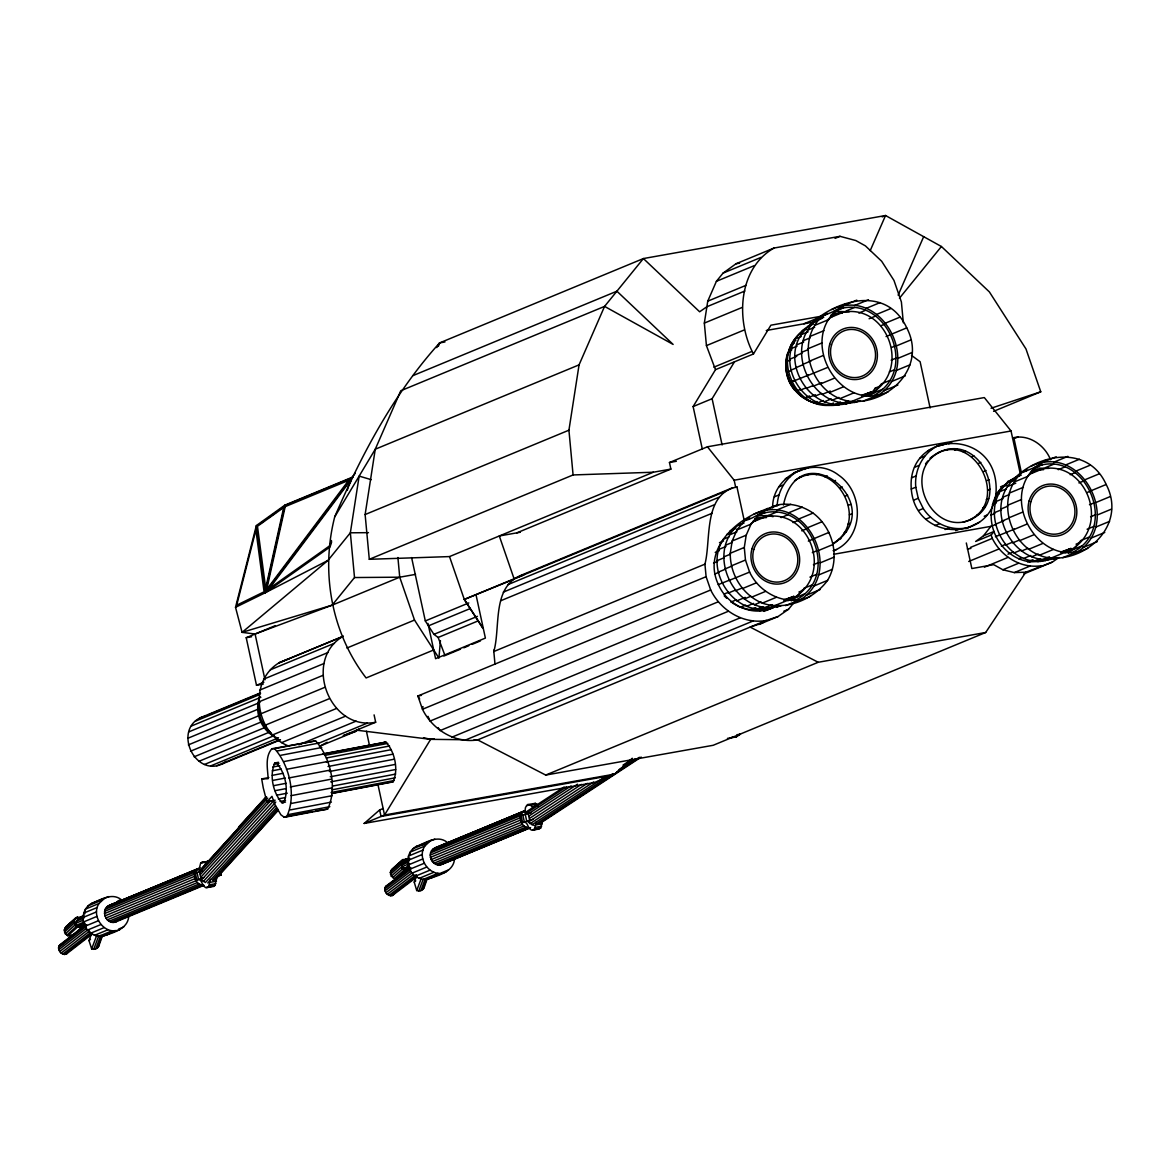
<?xml version="1.0" encoding="UTF-8"?>
<svg xmlns="http://www.w3.org/2000/svg" width="1170" height="1170" viewBox="0 0 1170 1170"><rect width="100%" height="100%" fill="white"/><g stroke="black" fill="none" stroke-linecap="round" stroke-linejoin="round"><path stroke-width="1.5" d="M911.284 489.045C906.56 431.203 991.575 427.357 995.977 484.044C1000.686 541.9 915.686 545.746 911.284 489.045L915.788 487.188C914.004 469.272 924.007 450.421 941.44 444.381M80.174 918.348L82.704 916.051L81.3 917.163L75.962 917.66L65.842 926.845L64.248 930.048L65.33 933.792L67.86 935.795L73.622 934.771L83.728 925.572L75.787 926.991C74.193 921.448 78.99 916.856 84.079 915.817M204.033 885.295L115.362 922.092C105.359 925.134 99.816 908.242 109.965 905.112L200.041 867.818M113.256 922.413L203.346 885.12C197.832 885.09 193.664 879.357 194.659 874.078L104.583 911.357M198.9 870.202L200.699 862.977L209.591 860.784M202.337 870.802L194.395 873.376L195.814 880.483C202.761 877.017 200.86 885.865 206.037 887.65L208.655 886.567L210.439 879.343M207.441 887.547L214.929 885.456L216.728 878.231M524.701 812.77L525.535 807.315L527.699 804.565L535.392 803.337L538.375 805.706M531.37 812.594L520.182 815.929L521.615 823.036C528.547 819.57 526.661 828.418 531.823 830.217L534.441 829.135L536.24 821.91M533.227 830.1L540.73 828.009L542.514 820.784M440.432 640.604L438.925 658.096L414.516 620.056L399.73 577.19L397.902 557.505M289.122 746.197C255.586 734.175 247.47 681.686 279.118 662.79L343.263 636.261M374.093 714.885L375.672 722.241C329.574 731.469 302.357 660.099 343.117 636.29M274.921 762.957L276.5 762.898C285.378 772.756 289.356 790.627 283.52 802.693L281.941 802.752C273.063 792.909 269.085 775.037 274.921 762.957L278.489 762.284M200.465 874.502L271.966 796.331L274.687 804.068L280.858 814.759L283.886 816.982L286.577 816.894C296.595 796.2 289.78 765.56 274.555 748.668L271.849 748.771C264.786 756.756 267.711 768.982 268.149 778.694L261.685 778.928L263.265 787.907L266.877 801.918L273.721 800.616M286.577 816.894L327.629 809.099C337.647 788.39 330.832 757.765 315.608 740.873L271.849 748.771M331.578 793.567L392.988 781.911C398.824 769.831 394.846 751.959 385.968 742.116L322.993 753.831M732.771 487.671L521.659 575.055C491.517 586.77 500.804 626.959 493.813 651.529L704.94 564.145C711.331 539.545 702.804 493.916 736.954 486.925L744.398 521.367M218.614 876.14L221.276 874.765L218.819 874.765M521.615 823.036L520.182 815.929M128.773 915.32C128.641 929.038 113.271 932.607 102.828 936.219C95.428 937.433 88.145 932.87 84.942 926.304C81.022 918.435 83.406 907.613 91.523 903.459C100.591 899.891 111.808 892.271 121.153 899.584L117.775 900.988M84.693 913.945L85.439 909.119L98.953 903.532L105.037 897.873M120.276 929.331C105.475 936.585 90.368 916.68 98.953 903.532M280.478 739.835L222.49 763.834C195.214 777.187 173.277 731.191 200.187 717.795L259.828 693.108M195.814 880.483L194.395 873.376M259.272 704.208C257.473 715.25 262.84 726.687 271.557 733.458M433.704 649.964L366.108 677.957C331.286 632.663 320.624 571.867 334.722 516.833C361.501 454.501 393.895 393.529 439.598 342.912L643.398 258.555L885.544 215.514L941.411 246.504L989.381 291.915L1025.973 348.938L1040.759 391.804L993.593 411.328M1050.543 459.751C1044.986 445.478 1029.395 434.348 1013.82 437.624L1021.278 472.139L1020.05 472.651L1011.041 430.984L984.321 397.566L707.441 446.794L669.459 462.516L670.878 469.097L653.313 472.227L449.514 556.584L369.296 559.304L365.128 514.551L375.263 449.221L400.769 390.751L604.568 306.394L643.398 258.555L699.631 311.79L706.87 306.745L744.851 291.037M454.574 857.873C454.355 872.074 438.165 875.335 427.503 879.24C420.118 880.454 412.834 875.891 409.617 869.325C405.712 861.456 408.081 850.634 416.213 846.48C425.631 842.97 437.2 834.59 446.955 842.137M409.924 867.818L408.125 865.01L408.871 860.184M409.632 855.358L410.129 852.14L424.754 846.085L430.838 840.426M446.077 871.884C431.277 879.138 416.169 859.233 424.754 846.085M369.296 559.304L573.081 474.947L568.927 430.194L579.062 364.864L604.568 306.394L673.13 344.433L616.897 291.198L413.112 375.555M702.351 449.265L693.123 406.56L715.484 369.676L706.431 345.618L704.34 323.095L707.748 301.173L716.406 281.312L723.075 273.107L736.003 263.776L773.984 248.055L840.001 236.325L855.796 240.537L865.39 245.861L881.683 261.276L893.968 280.42L901.397 301.977L903.328 322.759M715.484 369.676L753.465 353.969C735.637 320.58 738.021 268.515 773.984 248.055M774.569 606.411C737.202 621.372 702.307 571.457 723.338 539.238L729.027 536.898M781.326 605.592C737.846 619.851 703.96 555.574 737.407 525.754L744.076 522.99M730.27 553.264L732.171 541.008L737.012 529.908L744.456 520.738C757.253 517.666 766.116 507.151 779.03 504.665C791.052 502.91 803.117 506.2 813.048 513.089C833.347 528.182 840.601 558.295 827.599 580.364C813.442 599.654 785.509 611.033 762.284 603.135C742.628 594.989 729.919 574.368 730.27 553.264L744.295 547.458L746.197 535.202L751.038 524.116L758.482 514.932M787.732 352.93C780.127 374.634 795.249 400.696 818.356 403.387M833.303 404.835C795.088 411.986 770.328 355.154 801.713 332.324M844.725 402.831C809.055 417.105 775.754 369.471 795.819 338.73L801.304 336.463M852.316 401.88C814.934 416.842 780.054 366.927 801.07 334.722C825.201 302.343 884.959 280.727 906.75 327.863C926.83 366.254 890.341 403.723 851.628 401.485C812.609 397.654 793.202 343.132 822.203 316.207L836.214 310.401L845.764 303.776M772.639 507.809C772.01 475.678 813.589 455.32 838.685 475.195C864.469 492.789 864.279 538.741 833.479 550.792M777.143 505.952C777.757 491.575 785.465 477.682 798.393 470.91M860.564 400.564C816.806 416.856 781.092 351.497 815.139 321.223L821.823 318.459M783.432 505.045C798.788 431.13 891.101 504.826 833.625 543.655M888.337 391.643C841.873 414.414 798.803 343.761 836.214 310.401M795.688 600.137C843.248 575.786 807.944 495.027 757.911 514.946M796.58 601.98C847.767 575.406 806.92 489.235 754.006 514.098C727.067 527.524 703.638 555.063 718.98 585.848C728.193 605.607 753.217 617.467 773.56 607.405L763.908 611.398M832.733 543.611C872.513 520.986 833.069 453.243 794.547 480.811M873.434 395.606C921.741 370.729 884.52 288.99 834.151 310.913M874.326 397.449C925.499 370.875 884.652 284.705 831.753 309.567M963.027 522.229C1015.926 507.531 973.03 422.428 930.077 458.216M969.725 520.006C1013.103 501.418 979.217 430.297 937.345 453.17M992.555 505.177C985.871 530.215 1004.035 558.777 1030.126 561.79M1051.728 558.5C1009.71 575.318 974.361 512.211 1007.326 482.932L1014.434 479.992M1058.484 557.68C1019.845 570.316 986.208 519.407 1007.428 486.632C1030.2 454.721 1086.842 441.412 1106.177 484.482C1126.257 522.873 1089.767 560.342 1051.055 558.105C1012.035 554.273 992.628 499.766 1021.629 472.826L1035.64 467.035L1045.19 460.395M1087.764 548.262C1041.3 571.033 998.229 500.38 1035.64 467.035M1072.861 552.225C1120.407 527.875 1085.117 447.115 1035.084 467.035M1073.753 554.068C1124.926 527.509 1084.078 441.324 1031.179 466.201M406.604 859.657L408.652 859.043L402.655 859.628L391.994 869.193L390.297 872.381L391.306 876.184L394.509 878.626L405.171 869.061L410.348 867.789C396.82 875.379 401.983 859.116 409.617 858.414M530.61 827.702L442.202 864.294C432.564 868.74 425.178 852.506 434.714 848.016L524.803 810.737L432.929 849.201M438.004 864.937L528.094 827.643C520.972 826.795 517.579 816.733 523.019 811.907M422.999 706.592L422.472 709.283C432.388 729.553 454.837 743.593 477.653 739.893L765.853 620.597L778.006 616.575L788.536 609.248L794.708 601.658M92.547 933.777L66.178 954.164C61.293 955.919 56.087 948.709 59.831 944.848L84.81 925.543M393.661 894.582L392.374 895.533C387.416 897.171 382.283 889.814 386.173 885.997L410.611 867.453M415.54 574.382L399.73 577.19L332.119 605.168L255.089 634.023L242.088 632.356L235.521 607.318L256.362 525.564L284.851 505.147L351.936 477.375L355.27 473.28M83.728 925.572C79.107 930.72 70.829 922.209 75.962 917.66M91.567 933.792L89.008 940.592L91.655 948.885C95.56 950.581 100.357 946.779 98.923 942.581M392.71 877.675L403.387 868.111L401.134 864.762L402.655 859.628M416.008 877.398L414.224 882.107L416.71 890.545C420.615 892.33 425.544 888.615 424.213 884.33M331.68 541.783L330.057 546.96L265.268 592.751L235.521 607.318M331.49 540.511L329.852 545.688L269.451 588.393L350.269 480.811L347.241 490.42M350.049 483.4L351.936 477.375L265.268 592.751L256.362 525.564M438.355 346.305L439.598 342.912L444.951 341.962M91.655 948.885L96.774 935.298M93.688 949.279L98.806 935.693M95.706 948.958L100.825 935.371M97.446 947.949L101.922 936.073M98.646 946.413L102.36 936.044M416.71 890.545L421.463 877.953M418.772 890.984L422.926 879.972M420.82 890.692L424.973 879.694M422.575 889.726L426.743 878.714M423.832 888.191L427.372 878.451M810.693 324.894C788.17 337.106 776.909 369.544 794.796 390.327M787.118 356.046L790.554 348.177M870.217 250.614L885.544 215.514L882.165 216.903M898.136 295.176L923.671 236.662M992.789 503.612C996.767 490.274 1007.736 480.256 1020.342 475.078M238.475 827.687L247.031 818.473M334.722 516.833L375.263 449.221L579.062 364.864M436.776 347.607L439.598 342.912M693.123 406.56L712.106 398.707L734.467 361.822M753.465 353.969L770.898 325.187L822.905 315.944L803.922 323.798M108.035 905.99L198.125 868.71L195.332 871.942L105.256 909.236M474.025 739.849L477.653 739.893L545.717 775.067L713.173 745.29L985.667 632.502L1025.797 572.188L1052.342 562.112L1059.055 557.447M983.429 535.845L994.076 531.443L991.151 535.041L975.648 541.461L983.429 535.845L990.902 526.339L995.86 524.496M368.448 532.657L350.356 532.803L354.51 577.541L332.119 605.168L242.088 632.356L327.966 560.43L350.356 532.803L359.146 476.102L371.241 479.671M790.715 346.335L794.064 342.21M899.438 298.218L941.411 246.504M872.952 391.146L875.233 388.352M869.003 396.337L874.239 392.71L881.376 383.921L889.726 380.455M865.654 396.221C918.713 373.303 883.716 290.482 831.036 316.47M761.802 608.049L759.579 610.784L766.014 608.122M791.271 600.868L796.492 597.241L802.62 589.709M787.922 600.751C840.981 577.834 805.969 495.012 753.304 521.001M925.543 463.788L927.81 460.995M996.328 494.003L1001.754 487.32L1007.238 485.053M1068.429 552.957L1073.665 549.33L1080.802 540.54L1089.153 537.088M1065.08 552.84C1118.14 529.922 1083.128 447.101 1030.463 473.089M238.855 826.824L266.029 796.872M266.277 797.209L199.28 871.299L265.575 798.583M251.93 813.091L266.643 796.96M200.187 872.206L267.711 798.13M201.342 876.681L270.094 801.26M273.941 800.499L201.503 879.957L205.452 882.516L275.447 805.764M203.331 881.478L275.769 802.02M207.748 882.999L276.515 807.578M212.501 880.176L277.582 808.792M218.805 874.443L229.861 862.319M236.004 855.577L238.461 852.886M243.36 847.504L254.416 835.38M260.559 828.653L263.016 825.961M267.93 820.565L277.743 809.801M213.408 880.805L277.261 810.766M215.265 879.547L278.08 810.503M383.116 743.579L384.389 742.175M64.73 928.263L74.851 919.064M77.556 916.812L65.842 926.845M64.248 930.048L74.368 920.848M64.452 931.978L74.573 922.779M65.33 933.792L75.45 924.592M66.748 935.24L76.869 926.04M67.86 935.795L77.98 926.596L82.324 926.684M383.116 808.499L379.636 809.932L364.162 823.446L594.477 782.496L614.85 774.072L632.297 758.248M390.839 870.597L401.5 861.018M393.632 868.374L398.97 863.592M390.297 872.381L400.959 862.817M403.518 861.076L406.195 858.692M390.458 874.341L401.134 864.762M391.306 876.184L401.983 866.604M407.101 869.325L396.425 878.904L394.509 878.626M403.562 873.668L407.57 870.085M89.008 940.592L90.499 939.305M414.224 882.107L415.774 880.849M327.147 742.233L320.273 746.036M319.395 746.387L356.192 731.177L358.678 729.188M206.973 861.866L208.187 860.886M532.759 804.419L535.392 803.337M66.178 954.164L67.407 953.184M58.866 946.12L86.609 924.666M58.5 947.817L86.258 926.362M58.793 949.718L86.551 928.249M59.699 951.546L87.443 930.091L100.912 924.534M61.089 953.082L88.847 931.627M62.785 954.12L90.543 932.651M64.569 954.486L92.313 933.031M385.164 887.255L410.641 867.906M384.754 888.951L410.626 869.325M385.003 890.867L410.875 871.226M385.866 892.739L411.752 873.098M387.255 894.319L413.127 874.677M388.952 895.386L416.257 874.663M390.736 895.81L416.608 876.169M392.374 895.533L416.812 876.988M408.081 859.263L409.529 858.18M260.281 523.707L264.552 520.65M268.822 517.593L275.945 512.489M280.215 509.418L285.904 505.338M827.453 319.907L834.415 315.081M222.49 763.834L226.249 761.231M106.777 934.918L109.044 933.338M726.906 534.69L729.758 532.716M751.111 523.473L756.683 519.597M939.685 452.19C900.622 471.642 932.461 538.434 972.065 519.041M766.248 620.334L762.299 623.083L750.145 627.091L818.21 662.278L985.667 632.502M431.452 877.939L434.86 875.569M1028.269 475.561L1033.841 471.7M442.202 864.294L443.971 863.124M564.262 786.927L526.324 811.819L525.696 813.574L566.66 786.693M528.562 813.779L571.048 785.918M528.942 816.046L577.512 784.207M529.864 818.225L581.446 784.397M587.369 783.359L528.197 822.174L534.032 825.406M529.937 823.753L593.658 781.955M531.926 824.85L604.758 777.085M622.966 765.151L632.063 759.169M537.059 823.417L612.934 773.662M619.003 769.684L635.69 758.73M545.366 818.985L551.436 814.993M555.984 812.009L562.053 808.031M566.602 805.048L572.671 801.07M575.713 799.081L581.783 795.088M586.331 792.105L592.4 788.127M596.949 785.143L603.018 781.165M606.06 779.176L612.129 775.183M616.678 772.2L622.747 768.222M627.295 765.238L633.365 761.26M636.407 759.271L639.434 757.282M539.136 823.387L639.288 757.707M542.558 821.779L641.189 757.078M727.447 738.387L736.222 736.954L740.449 734.175L736.954 734.745M408.228 861.398L402.495 864.484L408.462 862.027M195.873 880.191L203.814 877.617M521.659 822.744L532.847 819.409M327.966 560.43L265.268 592.751L284.851 505.147L288.39 504.519M965.806 528.723L979.553 522.171M59.831 944.848L62.99 944.19M115.362 922.092L117.293 921.214M386.173 885.997L387.65 885.354M723.075 273.107L761.056 257.385M716.406 281.312L754.387 265.59M835.044 238.373L840.001 236.325M707.748 301.173L745.729 285.451M704.34 323.095L742.321 307.374M287.381 504.519L352.945 477.375M706.431 345.618L744.412 329.896M842.751 305.94L856.762 300.134M827.629 313.487L824.294 314.862L827.307 313.867M843.175 307.915L834.839 311.381L849.23 311.776M823.753 317.289L816.645 320.229L820.009 319.117M830.993 315.125L835.263 313.355L842.415 313.121M854.451 305.545L868.476 299.739M807.9 326.313L813.589 323.958M832.221 316.777L844.038 311.893M846.042 311.001L854.393 307.534M713.875 367.175L751.857 351.453M802.342 330.7L806.452 329.004M814.759 325.377L828.769 319.585M808.002 330.013L814.686 327.249M365.128 514.551L568.927 430.194M801.07 334.722L808.178 331.768M866.063 308.412L880.074 302.606M858.838 313.063L865.507 310.299M792.865 341.801L795.907 340.543M791.563 344.155L794.445 342.956M809.918 336.477L823.929 330.671M803.366 340.645L810.049 337.881M796.638 344.887L803.746 341.933M791.593 348.426L797.062 346.159M876.769 314.35L890.794 308.558M788.843 351.029L791.885 349.771M869.105 318.752L875.789 315.988M808.017 348.733L822.027 342.927M801.552 352.375L808.221 349.611M794.898 356.119L802.006 353.164M789.925 359.146L796.77 356.309M787.249 361.237L790.306 359.98M885.865 322.964L899.891 317.172M881.171 325.626L884.505 324.251M809.187 361.311L823.197 355.505M802.664 364.44L811.015 360.974M795.966 367.643L803.073 364.704M790.949 370.144L796.434 367.877M788.229 371.709L791.271 370.451M892.739 333.669L906.75 327.863M886.07 336.565L891.072 334.488M789.662 382.297L793.333 380.923M791.695 381.742L794.737 380.484M794.576 380.689L808.309 375.146M806.656 375.979L827.365 367.555M891.716 347.417L895.065 346.042M896.893 345.706L910.904 339.914M797.399 390.648L800.441 389.391M800.587 390.049L806.071 387.782M806.071 388.484L813.179 385.544M813.223 386.232L821.574 382.78M820.199 384.053L834.225 378.246M891.174 360.17L896.176 358.093M898.063 358.298L912.073 352.492M804.975 397.829L809.552 395.928M808.543 397.581L815.402 394.743M814.408 396.381L821.515 393.442M821.94 394.48L830.29 391.029M829.296 392.667L843.321 386.86M263.338 684.04L256.493 685.269L246.212 637.708L275.316 625.658M813.896 402.772L816.952 401.515M889.346 371.899L894.363 369.837M817.918 402.787L823.402 400.52M896.161 370.539L910.172 364.748M824.221 401.836L831.344 398.882M832.221 400.184L838.89 397.42M840.016 398.604L854.042 392.798M516.877 532.847L670.878 469.097M828.067 405.303L833.552 403.021M834.868 404.469L840.557 402.114M874.955 388.235L880.015 386.144M891.321 381.639L905.331 375.833M838.305 404.952L842.415 403.24M843.336 402.933L848.338 400.857M864.425 394.685L870.114 392.33M861.529 396.133L871.665 391.95L862.041 395.124M845.588 404.103L851.277 401.749M851.628 401.485L865.639 395.679M874.239 392.71L882.589 389.259M854.553 402.553L859.555 400.476M883.876 390.809L897.887 385.003M863.328 401.076L877.339 395.284M342.912 636.465L279.118 662.79L289.356 658.564M270.416 669.781L334.43 643.281M263.879 679.068L327.878 652.582M256.493 685.269L263.893 682.198M346.905 648.034L414.516 620.056M449.514 556.584L464.3 599.435L725.21 491.444M482.8 628.261L464.3 599.435L514.23 579.121M736.954 486.925L735.725 487.437L734.16 480.212L707.441 446.794M507.839 584.649L718.95 497.265M444.878 655.229L438.15 637.46L433.909 634.345L425.31 620.934L468.804 602.93M259.916 690.037L323.929 663.536M503.305 592.122L714.431 504.738M207.602 715.206L260.617 693.254M195.185 721.276L259.798 694.527M803.731 469.521L808.236 467.649M428.454 625.848L470.281 608.532M785.333 478.705L789.838 476.848M191.28 726.073L260.866 697.276M500.833 600.707L711.945 513.323M798.905 477.784L801.245 476.804M258.819 701.912L322.832 675.412M778.664 486.925L783.169 485.053M807.271 475.005L809.611 474.04M188.75 731.893L259.989 702.409M816.177 474.713L818.517 473.733M433.909 634.345L477.404 616.341M187.756 738.314L257.327 709.503M774.335 496.855L778.84 494.983M824.996 476.892L827.336 475.927M438.15 637.46L478.296 620.831M260.661 713.89L324.66 687.404M188.355 744.895L259.594 715.411M754.006 514.098L768.032 508.306M833.157 481.411L835.497 480.446M765.019 510.471L779.03 504.665M749.897 518.017L746.548 519.392L749.56 518.398M765.443 512.445L757.092 515.911L768.31 515.531L773.077 516.701M190.534 751.213L261.773 721.729M738.913 524.76L741.751 523.575M754.679 519.071L757.516 517.886L766.467 517.593M776.719 510.061L790.73 504.27M730.153 530.829L735.842 528.489M768.31 515.531L776.661 512.065M754.489 521.308L766.306 516.423M265.312 725.166L329.311 698.68M727.33 534.09L730.08 532.964M737.012 529.908L751.038 524.116M927.693 450.918L932.197 449.061M942.245 445.273L946.749 443.401M840.075 487.963L842.415 486.998M948.68 443.737L951.678 442.494M730.27 534.544L736.939 531.78M194.132 756.814L265.371 727.33M920.059 458.099L924.563 456.241M788.317 512.943L802.327 507.136M443.898 656.034L460.497 649.174M463.817 647.8L468.804 645.738M472.124 644.363L480.417 640.926M719.448 542.69L723.557 540.979M781.092 517.593L787.776 514.829M945.711 450.391L948.051 449.426M198.9 761.334L270.138 731.85M732.171 541.008L746.197 535.202M954.618 450.099L956.958 449.119M725.634 545.176L732.303 542.412M914.545 467.283L919.05 465.411M845.296 496.109L847.636 495.129M718.892 549.417L726.014 546.463M272.449 734.979L336.463 708.479M715.221 552.386L719.331 550.69M204.516 764.449L274.102 735.637M799.037 518.88L813.048 513.089M793.041 522.595L798.042 520.518M963.436 452.278L965.776 451.313M210.6 765.955L278.518 737.831M911.562 477.828L916.066 475.971M216.728 765.736L279.688 739.689M723.806 556.905L730.49 554.141M848.455 505.264L850.795 504.299M1012.577 438.136L1013.82 437.624M717.151 560.635L724.259 557.695M1014.829 438.282L1018.207 436.893M713.554 563.106L717.663 561.41M971.597 456.797L973.937 455.832M281.59 742.628L345.603 716.142M808.134 527.495L822.144 521.703M801.757 530.844L806.759 528.781M849.347 514.844L851.687 513.864M978.515 463.349L980.855 462.384M298.862 744.837L356.133 721.129M731.44 565.841L745.466 560.035L744.295 547.458M704.94 564.145L706.095 576.693L417.895 695.989L422.472 709.283L710.687 589.987C720.588 610.257 743.052 624.297 765.853 620.597M724.932 568.971L731.601 566.207M718.234 572.174L725.341 569.234M714.577 574.119L718.687 572.408M318.489 743.33L367.336 723.118M847.899 524.16L850.239 523.195M808.324 541.096L813.34 539.019M814.993 538.2L829.004 532.394M375.672 722.241L343.205 735.681L356.192 731.177M913.726 500.16L918.231 498.288L915.788 487.188M983.736 471.495L986.076 470.516M718.219 584.649L729.144 580.276M844.213 532.599L846.553 531.633M728.91 580.51L749.619 572.086C759.915 594.17 787.863 607.405 810.605 596.173M838.554 539.575L840.894 538.609M812.316 552.635L817.318 550.573M986.895 480.651L989.235 479.685M819.146 550.236L833.172 544.445M918.743 510.398L923.247 508.526C933.119 523.736 952.614 532.584 970.31 526.866M724.215 594.009L728.325 592.312M1042.178 462.559L1056.188 456.753M728.325 593.014L735.433 590.075M735.491 590.762L742.16 587.998M1027.055 470.106L1023.721 471.481L1026.733 470.486M742.467 588.583L756.478 582.777M1042.602 464.548L1034.265 468L1048.642 468.409M1014.565 477.843L1021.249 475.078M1031.852 471.159L1034.689 469.989L1043.625 469.682M1053.878 462.165L1067.888 456.358M1007.516 481.528L1015.619 478.442M718.263 601.789L430.048 721.086L428.015 716.332M987.787 490.23L990.127 489.25M1031.647 473.397L1043.465 468.512M1045.468 467.62L1053.819 464.168M1000.569 486.808L1003.787 485.477M813.428 564.7L818.444 562.624M1014.185 482.011L1028.196 476.205M820.316 562.814L834.342 557.022M925.982 519.071L930.486 517.213M1007.428 486.632L1015.779 483.181M730.811 602.111L736.281 599.844M1000.496 491.341L1006.185 488.987M736.661 600.912L745.202 597.373M1065.475 465.031L1079.5 459.225M744.208 599.011L750.877 596.247M996.621 494.778L999.356 493.652M986.339 499.546L988.679 498.581M1058.265 469.682L1064.934 466.918M751.564 597.197L765.575 591.391M1009.344 493.096L1023.355 487.29M809.947 577.132L816.616 574.368M1002.792 497.265L1009.476 494.5M934.962 525.608L939.466 523.736M728.31 611.296L440.096 730.592L438.121 727.608M745.656 605.051L740.186 607.318L732.361 602.974M818.415 575.07L832.44 569.278M996.065 501.506L1003.173 498.566M982.654 507.985L984.994 507.019M746.489 606.352L753.597 603.413M992.379 504.489L996.489 502.778M1076.195 470.983L1090.221 465.177M754.474 604.715L761.158 601.95M1070.199 474.684L1075.215 472.607M762.284 603.135L776.295 597.329M976.994 514.961L979.334 513.996M741.868 607.727L750.336 609.819L755.805 607.552M945.053 529.542L949.557 527.67M803.629 588.452L811.98 584.985M757.122 608.985L762.811 606.63M1007.443 505.352L1021.454 499.546M798.891 592.064L802.269 590.674M813.574 586.17L827.599 580.364M1000.979 509.009L1007.648 506.244M984.189 516.248L987.187 515.005M451.927 737.159L740.142 617.862M750.336 609.819L760.573 609.482L764.683 607.771M994.324 512.738L1001.432 509.798M765.589 607.464L772.273 604.7M786.679 599.216L793.786 596.276M783.798 600.663L793.918 596.481L784.295 599.654M990.727 515.195L994.836 513.498M955.568 530.595L960.073 528.738M773.882 606.001L787.893 600.21M767.842 608.634L772.112 606.864M796.492 597.241L804.843 593.79M776.807 607.084L780.141 605.694M806.13 595.34L820.155 589.534M1085.292 479.598L1099.317 473.791M1078.916 482.932L1083.932 480.87M785.582 605.607L799.593 599.815M464.739 740.332L752.939 621.036M783.827 611.208L788.536 609.248M1008.613 517.93L1022.624 512.124M1002.09 521.059L1008.774 518.295M995.392 524.262L1003.918 520.738M758.935 624.473L778.006 616.575M108.985 896.571L91.523 903.459M88.116 905.843L101.629 900.242M1087.164 492.497L1090.498 491.122M1092.166 490.288L1106.177 484.482M83.713 913.097L97.227 907.496M995.377 536.752L999.487 535.041M999.195 535.304L1014.419 529.147M970.398 547.458L992.306 538.39C1001.14 556.467 1021.161 569 1041.505 565.695M1012.767 529.981L1026.777 524.175M79.107 917.967L83.684 916.081M198.812 868.886L109.965 905.112M77.512 919.371L83.611 916.856M106.441 907.408L196.516 870.114M83.026 917.485L96.54 911.883M76.328 921.214L83.947 918.055M75.655 923.335L83.275 920.176M1089.475 504.738L1094.491 502.661M1096.319 502.339L1110.33 496.533M96.964 916.388L83.45 921.989L86.156 926.201M75.523 925.616L83.158 922.457M104.452 913.638L194.542 876.359M75.787 926.991L84.942 923.203M104.89 915.92L194.98 878.641M1001.374 546.097L1005.498 544.401M84.942 926.304L98.455 920.702M1005.498 545.103L1012.606 542.163M105.856 918.04L195.931 880.761M1012.65 542.851L1019.333 540.087M968.716 561.483L999.063 548.92M1019.626 540.672L1033.651 534.865M107.289 919.854L197.364 882.575M109.073 921.258L199.163 883.964M111.121 922.121L201.196 884.827M1090.601 516.789L1095.603 514.712M122.221 918.421L125.57 917.031M130.572 914.969L152.261 905.99M155.595 904.6L180.619 894.246M183.953 892.871L188.955 890.794M192.289 889.419L200.626 885.968M1097.489 514.917L1111.5 509.111M104.159 927.62L90.646 933.207L88.847 930.399M1007.97 554.2L1013.454 551.933M1013.834 553L1020.942 550.061M1021.366 551.099L1028.05 548.335M364.162 823.446L384.535 815.022L614.85 774.072M94.492 935.342L108.006 929.74M984.423 567.172L1008.013 557.403M1028.722 549.286L1042.748 543.48M98.646 936.366L112.159 930.779M110.185 932.548L115.26 930.457M118.638 929.053L123.698 926.962M102.828 936.219L116.342 930.633M1087.106 529.22L1093.789 526.456M1018.719 558.836L1021.454 557.71M1095.588 527.158L1109.599 521.367M1023.648 558.456L1030.755 555.501M1031.647 556.803L1038.316 554.039M966.318 542.982L971.846 568.547L993.696 564.657L1002.865 569.761L1018.573 563.253M1039.443 555.223L1053.468 549.432M1027.494 561.922L1032.978 559.655M1034.295 561.088L1039.969 558.734M1076.064 544.167L1079.442 542.763M1090.747 538.259L1104.758 532.452M1038.068 560.898L1041.285 559.567M1041.841 559.874L1037.731 561.571L1042.543 559.977M1042.763 559.553L1049.431 556.788M1063.852 551.304L1070.959 548.364M1060.956 552.752L1071.076 548.569L1061.468 551.743M1002.865 569.761L1014.288 572.583L1029.995 566.075M1051.055 558.105L1065.066 552.298M1045.015 560.722L1049.285 558.953M1073.665 549.33L1082.016 545.878M1053.98 559.172L1057.314 557.797M1083.303 547.428L1097.314 541.637M1062.755 557.71L1076.766 551.904M1023.692 573.973L1052.342 562.112M545.717 775.067L818.21 662.278M434.772 839.124L420.147 845.179L422.94 845.091M412.791 848.864L427.416 842.809M408.388 856.118L423.013 850.063M434.714 848.016L525.169 810.81M407.716 860.506L422.341 854.451M440.563 846.685L445.58 844.623M448.914 843.234L453.916 841.171M457.251 839.782L462.252 837.72M477.272 831.504L482.274 829.428M492.277 825.289L495.627 823.899M431.54 850.839L521.615 813.559M403.431 862.48L407.921 860.623M430.604 852.857L520.679 815.563M430.209 855.08L520.284 817.801M402.1 866.721L409.515 863.65M408.125 865.01L422.75 858.956M402.261 869.032L409.003 866.239M430.37 857.391L520.46 820.111M402.334 869.222L409.061 866.429M431.086 859.614L521.177 822.334M409.617 869.325L424.242 863.27M432.3 861.603L522.39 824.323M433.938 863.226L524.028 825.932M412.074 873.142L426.699 867.087M435.884 864.367L525.973 827.073M445.638 862.436L529.059 827.907M440.154 864.922L530.244 827.629M415.335 876.228L429.96 870.173M419.167 878.363L433.792 872.308M423.321 879.387L437.946 873.332M441.368 872.879L447.861 870.188M427.503 879.24L442.143 873.186M409.339 858.97L404.835 860.827L409.354 859.423M522.493 575.596L514.098 578.828L499.312 535.977L520.328 532.233M831.899 314.467L835.263 313.355M793.889 472.768L802.079 470.062M991.048 408.242L1040.759 391.804M200.187 717.795L205.949 715.894M1031.326 471.1L1034.689 469.989M833.201 550.631L836.491 549.549M760.573 609.482L765.385 607.888M1048.788 558.719L1040.598 561.439L1029.205 561.863M416.213 846.48L418.831 845.618M266.877 801.918L275.155 800.207M274.555 748.668L315.608 740.873M277.582 750.906L318.635 743.111M280.712 755.308L321.765 747.513M283.754 761.597L385.968 742.116M273.634 764.376L278.986 763.352M324.573 755.41L387.738 743.418M272.727 767.037L279.879 765.677M326.401 757.984L389.566 745.992M272.274 770.781L281.195 769.085M286.474 769.333L327.527 761.538M326.415 761.977L391.336 749.648M272.288 775.344L282.994 773.311M261.685 778.928L268.822 777.567M328.01 766.496L392.915 754.167M272.771 780.419L285.261 778.05M288.697 777.977L329.75 770.182M329.311 771.542L394.217 759.213M273.692 785.655L286.182 783.286M330.233 776.778L395.138 764.449M290.277 786.957L331.329 779.161M274.994 790.701L285.699 788.668M330.715 781.852L395.621 769.524M276.573 795.22L287.293 793.187M332.485 786.079L395.635 774.087M291.111 795.658L332.163 787.863M278.343 798.876L285.48 797.531M332.017 789.823L395.182 777.831M280.171 801.45L285.524 800.441M331.11 792.499L394.275 780.492M281.941 802.752L285.509 802.079M331.768 793.289L389.654 782.291M291.125 803.483L332.178 795.688M290.336 809.903L331.388 802.108M288.785 814.481L329.838 806.686M283.886 816.982L312.434 811.57M316.002 810.883L327.629 809.099M936.936 446.238L940.475 445.594M736.003 263.776L739.572 263.148M766.262 330.496L816.47 321.575M348.587 485.082L349.567 484.906M669.459 462.516L676.348 461.287M734.16 480.212L1011.041 430.984M521.659 575.055L524.452 574.558M246.212 637.708L251.608 636.743M833.625 554.302L991.78 526.193M967.341 549.037L970.924 548.408M421.478 695.346L417.895 695.989L419.679 699.075M611.369 775.505L381.054 816.455L379.636 809.932M200.699 862.977L203.829 862.422M201.913 861.997L207.953 862.1M526.485 805.545L529.63 804.975M527.699 804.565L530.61 805.223L536.884 804.112M536.811 805.984L532.101 806.817L530.61 805.223M210.205 882.326L216.494 881.2M536.006 824.879L542.28 823.768M209.605 884.783L215.88 883.672M535.392 827.351L541.666 826.225M208.655 886.567L214.929 885.456M206.037 887.65L213.715 886.436M534.441 829.135L540.73 828.009M533.388 829.939L539.502 828.989M81.037 917.075L81.871 916.958M731.484 737.407L736.222 736.954M391.409 781.969L392.988 781.911M825.362 404.22C803.322 405.507 785.48 383.818 786.225 362.627M573.081 474.947L653.313 472.227M1014.288 572.583L1025.797 572.188M749.078 609.585L755.571 609.365M436.746 847.402L438.896 847.387M354.51 577.541L399.73 577.19M463.188 739.718L430.633 739.338L356.528 730.168M520.138 816.236L520.957 816.338M194.352 873.668L195.171 873.771M423.525 737.7L430.633 739.338L434.216 738.826L430.633 739.338L384.535 815.022L377.808 783.9M800.865 395.899L808.47 400.125M911.474 355.358L920.117 361.72L930.121 407.994M724.172 595.837L726.819 598.338M204.808 862.67L206.3 864.264M464.3 599.435L483.327 628.582M790.92 383.292L794.576 388.996M918.231 498.288L923.247 508.526M991.151 535.041L992.306 538.39M787.234 373.844L789.999 381.873M745.466 560.035L749.619 572.086M706.095 576.693L710.687 589.987M712.106 398.707L722.109 444.966M528.123 813.369L529.601 820.185M525.213 814.13L526.675 820.945M476.044 594.916L485.389 638.089L435.591 658.695L427.971 623.434M522.814 814.846L524.277 821.662M521.089 815.461L522.566 822.276M411.606 557.578L425.31 620.934M366.415 731.206L369.442 745.261M255.089 634.023L264.99 679.828M220.501 871.65L221.232 875.058M199.412 871.577L200.889 878.392M197.013 872.293L198.49 879.109M195.302 872.908L196.779 879.723M493.696 650.184L494.983 664.077M277.656 738.138A30.464 27.685 67.5 0 1 259.872 696.501M283.725 507.473L265.678 588.217L257.473 526.281L283.725 507.473M285.202 506.625L266.687 589.49L348.66 480.358L285.202 506.625M255.894 529.952L236.691 605.212L264.084 591.815L255.894 529.952M1030.931 501.623A24.38 22.142 67.5 0 0 1057.592 533.886A24.38 22.142 67.5 0 0 1068.853 494.881A24.38 22.142 67.5 0 0 1030.931 501.623M1029.132 500.921A26.427 24 67.5 0 0 1058.031 535.875A26.427 24 67.5 0 0 1070.228 493.608A26.427 24 67.5 0 0 1029.132 500.921M829.706 344.287A26.427 24 67.5 0 0 858.605 379.241A26.427 24 67.5 0 0 870.802 336.989A26.427 24 67.5 0 0 829.706 344.287M831.504 345.004A24.38 22.142 67.5 0 0 858.18 377.266A24.38 22.142 67.5 0 0 869.427 338.262A24.38 22.142 67.5 0 0 831.504 345.004M751.974 548.818A26.427 24 67.5 0 0 780.858 583.771A26.427 24 67.5 0 0 793.055 541.52A26.427 24 67.5 0 0 751.974 548.818M753.772 549.534A24.38 22.142 67.5 0 0 780.434 581.797A24.38 22.142 67.5 0 0 791.695 542.792A24.38 22.142 67.5 0 0 753.772 549.534"/></g></svg>
